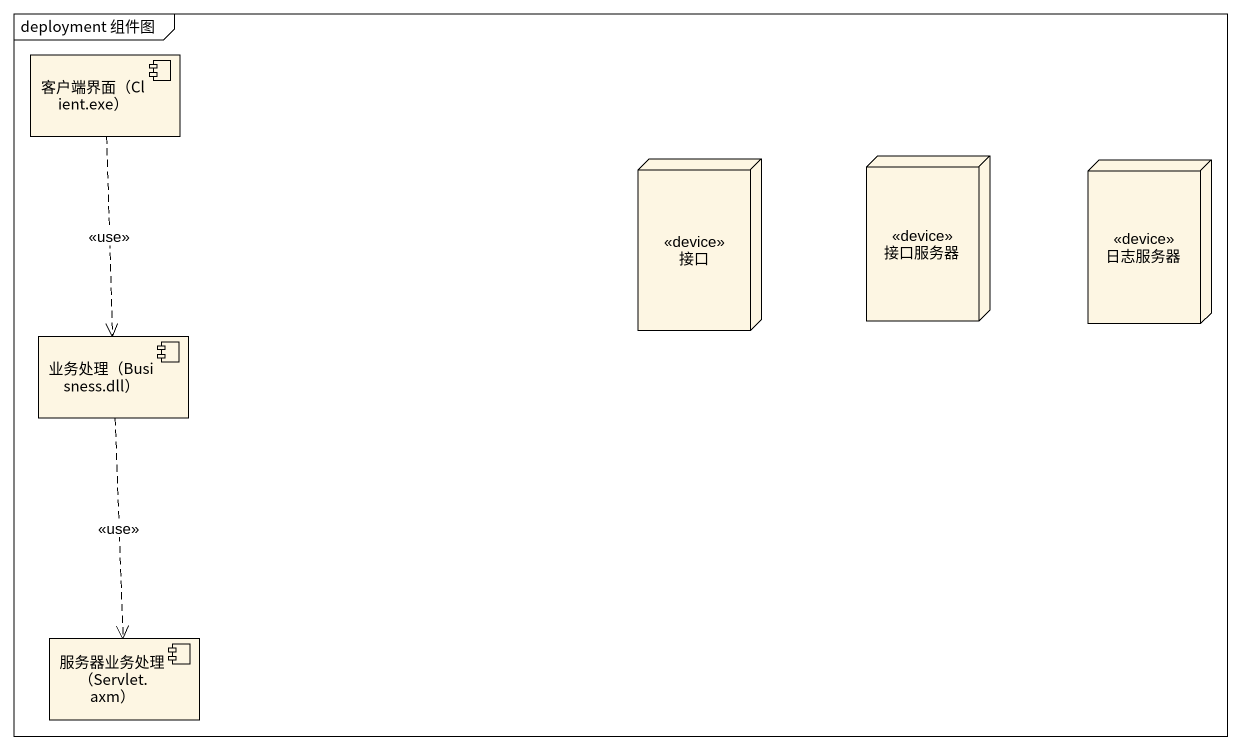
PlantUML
@startuml
mainframe deployment 组件图
component "客户端界面（Client.exe）" as 客户端界面_Client_exe
node 接口 <<device>>
node 接口服务器 <<device>>
node 日志服务器 <<device>>
component "业务处理（Busisness.dll）" as 业务处理_Busisness_dll
component "服务器业务处理（Servlet.axm）" as 服务器业务处理_Servlet_axm
客户端界面_Client_exe ..> 业务处理_Busisness_dll : <<use>>
业务处理_Busisness_dll ..> 服务器业务处理_Servlet_axm : <<use>>
@enduml
